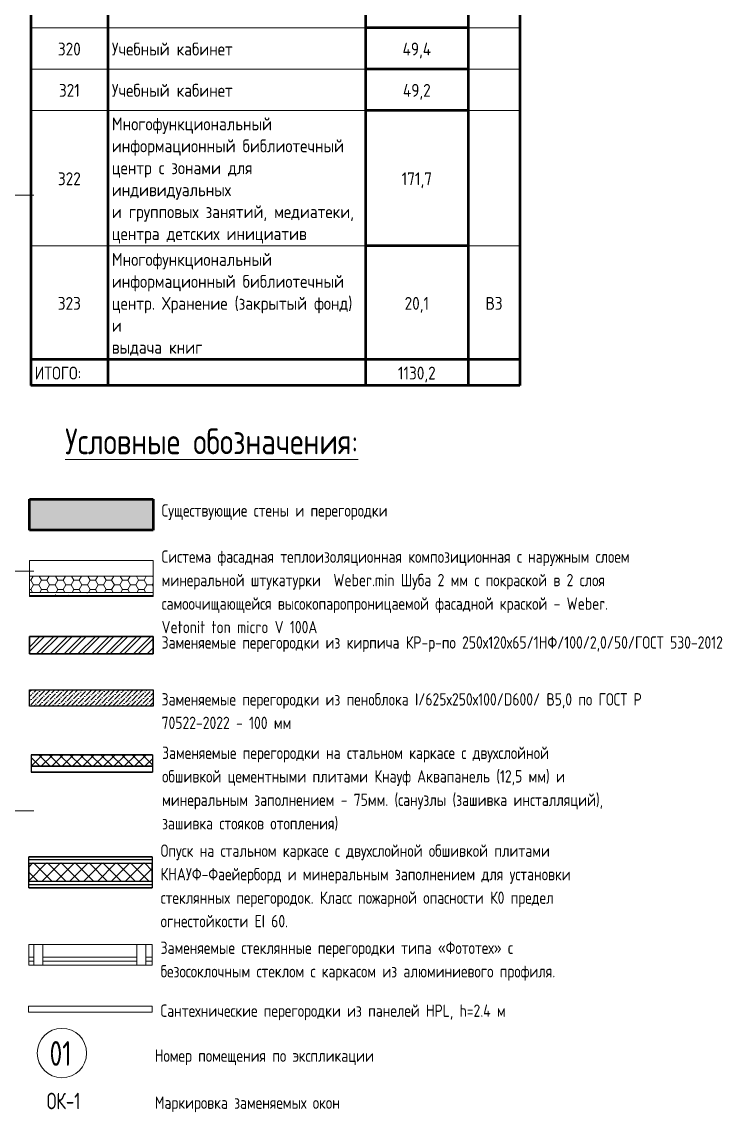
# Model space of a CAD drawing. Header units: millimetres. Extents: x -269164 to 430575, y -569542 to 36130.
# Drawn here: x 235090 to 248696, y -427867 to -406697 of the extents above; entities that cross this region are included whole.
import ezdxf

# ---------------------------------------------------------------- set-up
doc = ezdxf.new("R2010")
doc.units = ezdxf.units.MM
doc.linetypes.add('ADSK_Линия сетки', pattern=[25, 20, -2.5, 0, -2.5])
for name, color, linetype, lineweight in [('02_Перегородки1', 7, 'Continuous', 13), ('ADSK_Основная толстая', 7, 'Continuous', 50), ('ADSK_Основная тонкая', 7, 'Continuous', 9), ('Графика', 7, 'Continuous', 20), ('Оси', 7, 'Continuous', 9), ('Отделка СТЕН', 6, 'Continuous', 13), ('Перегородки', 5, 'Continuous', 25), ('Стены', 7, 'Continuous', 18), ('Текстовые примечания', 7, 'Continuous', 9), ('ТОНКАЯ', 152, 'Continuous', 15), ('Тонкие линии', 7, 'Continuous', 18)]:
    doc.layers.add(name, color=color, linetype=linetype, lineweight=lineweight)
doc.layers.add('Линии', color=7, linetype='Continuous', lineweight=9, true_color=0x00a600)
doc.layers.add('Перегородки пеноблок', color=7, linetype='Continuous')
doc.layers.add('Перегородки_ГКЛ', color=7, linetype='Continuous')
doc.styles.add('GOST Common_3', font='GOST_Common.ttf', dxfattribs={"width": 0.9, "height": 2.5})
doc.styles.add('ISOCPEUR_13', font='isocpeur.ttf', dxfattribs={"width": 0.8, "height": 60})
doc.styles.add('ISOCPEUR_14', font='isocpeur.ttf', dxfattribs={"width": 0.75, "height": 120})
doc.styles.add('ISOCPEUR_B', font='', dxfattribs={"width": 0.75, "height": 80})
doc.styles.get('ISOCPEUR_B').set_extended_font_data('ISOCPEUR', bold=True)

msp = doc.modelspace()

# ---------------------------------------------------------------- hatches: boundary and pattern name
at = {"layer": 'Отделка СТЕН', "true_color": 0x000000, "transparency": 33554687}
h = msp.add_hatch(dxfattribs=at)
h.set_pattern_fill('HONEY', color=18, scale=33)
h.set_pattern_definition([(0, (43892.36, -398393.05), (157.1625, 90.73781), [104.775, -209.55]), (120, (43892.36, -398393.05), (-157.1625, 90.73781), [104.775, -209.55]), (60, (43892.36, -398393.05), (3e-07, 181.475623), [-209.55, 104.775])])
h.paths.add_polyline_path([(236442.73, -417462.43), (235242.73, -417462.43), (235242.73, -417774.33), (236442.73, -417774.33)])
h.paths.add_polyline_path([(237642.73, -417462.43), (236442.73, -417462.43), (236442.73, -417774.33), (237642.73, -417774.33)])
h = msp.add_hatch(dxfattribs=at)
h.set_pattern_fill('FP_34', color=18, scale=4, style=0, pattern_type=2)
h.set_pattern_definition([(0, (242694.1, -436169.74), (455.168, 113.792), [18.776, -322.6, 18.776, -322.6, -1820.672]), (0, (242694.1, -436169.74), (455.168, 113.792), [-682.752, 18.776, -663.976, 18.776, -322.6, -796.544]), (0, (242694.1, -436169.74), (455.168, 113.792), [-1706.88, 18.776, -208.808, 18.776, -550.184]), (120, (242864.79, -436112.85), (-326.13076, 337.29105), [18.776, -322.6, 18.776, -322.6, -1820.672]), (120, (242864.79, -436112.85), (-326.13076, 337.29105), [-682.752, 18.776, -663.976, 18.776, -322.6, -796.544]), (120, (242864.79, -436112.85), (-326.13076, 337.29105), [-1706.88, 18.776, -208.808, 18.776, -550.184]), (240, (242921.69, -435885.26), (-129.03724, -451.08305), [18.776, -322.6, 18.776, -322.6, -1820.672]), (240, (242921.69, -435885.26), (-129.03724, -451.08305), [-682.752, 18.776, -663.976, 18.776, -322.6, -796.544]), (240, (242921.69, -435885.26), (-129.03724, -451.08305), [-1706.88, 18.776, -208.808, 18.776, -550.184])])
h.paths.add_polyline_path([(237642.73, -417837.29), (237642.73, -417774.33), (235242.73, -417774.33), (235242.73, -417837.29)], flags=0)
at = {"layer": 'Перегородки', "lineweight": 25, "true_color": 0x000000, "transparency": 33554687}
h = msp.add_hatch(dxfattribs=at)
h.set_pattern_fill('ANSI32', color=18, scale=20)
h.set_pattern_definition([(45, (-11695.7, -448355.88), (-134.70384, 134.70384), []), (45, (-11605.9, -448355.88), (-134.70384, 134.70384), [])])
h.paths.add_polyline_path([(237642.73, -418968.87), (237643.19, -418630.47), (235242.27, -418630.47), (235243.66, -418968.87)])
at = {"layer": 'Перегородки пеноблок', "lineweight": 9, "transparency": 33554687}
h = msp.add_hatch(dxfattribs=at)
h.set_pattern_fill('ANSI36', color=256, scale=20)
h.set_pattern_definition([(45, (74931.2, -449624.83), (33.67596, 123.478522), [158.75, -31.75, 0, -31.75])])
h.paths.add_polyline_path([(237642.73, -419666.05), (235242.73, -419666.05), (235242.73, -419986.05), (237642.73, -419986.05)])
at = {"layer": 'Перегородки_ГКЛ', "transparency": 33554687}
h = msp.add_hatch(dxfattribs=at)
h.set_pattern_fill('ANSI37', color=256, scale=44.849362, angle=-90)
h.set_pattern_definition([(315, (345710.87, 154478.14), (100.68969, 100.68969), []), (45, (345710.87, 154478.14), (-100.68969, 100.68969), [])])
h.paths.add_polyline_path([(237625.93, -420926.96), (235271.65, -420926.96), (235271.65, -421151.21), (237625.93, -421151.21)])
h = msp.add_hatch(dxfattribs=at)
h.set_pattern_fill('ANSI37', color=1, scale=60, angle=-90)
h.set_pattern_definition([(315, (-17663.01, -428678.96), (134.70384, 134.70384), []), (45, (-17663.01, -428678.96), (-134.70384, 134.70384), [])])
h.paths.add_polyline_path([(235223.99, -423389.9), (237623.98, -423389.9), (237623.98, -423028.74), (235223.99, -423028.74)])
at = {"layer": 'ТОНКАЯ', "true_color": 0x939598, "transparency": 33554687}
h = msp.add_hatch(color=252, dxfattribs=at)
h.dxf.hatch_style = 1
h.paths.add_polyline_path([(237642.73, -415967.71), (235242.73, -415967.71), (235242.73, -416567.71), (237642.73, -416567.71)])

# ---------------------------------------------------------------- linework, layer by layer
at = {"layer": '02_Перегородки1', "linetype": 'Continuous', "lineweight": 35, "flags": 128}
for points in [[(237625.93, -420926.96), (235271.65, -420926.96)], [(237625.93, -421263.33), (235271.64, -421263.33)], [(237625.93, -421151.21), (235271.65, -421151.21)]]:
    msp.add_lwpolyline(points, dxfattribs=at)
at = {"layer": 'ADSK_Основная толстая', "transparency": 33554687}
for p, q in [((235242.73, -415967.71), (237642.73, -415967.71)), ((235242.73, -416567.71), (235242.73, -415967.71)), ((237642.73, -415967.71), (237642.73, -416567.71)), ((237642.73, -416567.71), (235242.73, -416567.71))]:
    msp.add_line(p, q, dxfattribs=at)
at = {"layer": 'ADSK_Основная тонкая', "color": 0, "transparency": 33554687}
for p, q in [((235223.98, -424609.9), (237623.98, -424609.9)), ((235223.98, -425009.9), (235223.98, -424609.9)), ((235322.2, -424609.9), (235500.53, -424609.9)), ((235322.2, -425009.9), (235322.2, -424609.9)), ((235500.53, -424609.9), (235500.53, -425009.9)), ((237322.2, -424609.9), (237500.53, -424609.9)), ((237322.2, -425009.9), (237322.2, -424609.9)), ((237500.53, -424609.9), (237500.53, -425009.9)), ((237623.98, -424609.9), (237623.98, -425009.9)), ((235223.98, -424857.22), (235223.98, -424937.09)), ((235322.2, -424857.22), (235223.98, -424857.22)), ((235322.2, -424937.09), (235322.2, -424857.22)), ((235500.53, -424857.22), (235500.53, -424937.09)), ((237322.2, -424857.22), (235500.53, -424857.22)), ((237322.2, -424937.09), (237322.2, -424857.22)), ((237500.53, -424857.22), (237623.98, -424857.22)), ((237500.53, -424937.09), (237500.53, -424857.22)), ((237623.98, -424857.22), (237623.98, -424937.09)), ((235223.98, -424937.09), (235322.2, -424937.09)), ((237623.98, -425009.9), (235223.98, -425009.9)), ((235500.53, -425009.9), (235322.2, -425009.9)), ((235500.53, -424937.09), (237322.2, -424937.09)), ((237500.53, -425009.9), (237322.2, -425009.9)), ((237623.98, -424937.09), (237500.53, -424937.09))]:
    msp.add_line(p, q, dxfattribs=at)
at = {"layer": 'ADSK_Основная тонкая', "transparency": 33554687}
msp.add_circle((235869.09, -426719.74), 480, dxfattribs=at)
at = {"layer": 'Линии', "color": 18, "lineweight": 50, "true_color": 0x000000}
for p, q in [((235263.95, -406011.54), (235263.95, -406813.38)), ((236763.95, -406011.54), (236763.95, -406813.38)), ((241763.95, -406011.54), (241763.95, -406813.38)), ((243763.95, -406011.54), (243763.95, -406813.38)), ((244763.95, -406011.54), (244763.95, -406813.38)), ((235263.95, -406813.38), (235263.95, -407615.22)), ((236763.95, -406813.38), (236763.95, -407615.22)), ((243763.95, -406813.38), (241763.95, -406813.38)), ((241763.95, -406813.38), (241763.95, -407615.22)), ((243763.95, -406813.38), (243763.95, -407615.22)), ((244763.95, -406813.38), (244763.95, -407615.22)), ((235263.95, -407615.22), (235263.95, -408417.07)), ((236763.95, -407615.22), (236763.95, -408417.07)), ((243763.95, -407615.22), (241763.95, -407615.22)), ((241763.95, -407615.22), (241763.95, -408417.07)), ((243763.95, -407615.22), (243763.95, -408417.07)), ((244763.95, -407615.22), (244763.95, -408417.07)), ((235263.95, -408417.07), (235263.95, -411048.97)), ((236763.95, -408417.07), (236763.95, -411048.97)), ((243763.95, -408417.07), (241763.95, -408417.07)), ((241763.95, -408417.07), (241763.95, -411048.97)), ((243763.95, -408417.07), (243763.95, -411048.97)), ((244763.95, -408417.07), (244763.95, -411048.97)), ((235263.95, -411048.97), (235263.95, -413254.72)), ((236763.95, -411048.97), (236763.95, -413254.72)), ((243763.95, -411048.97), (241763.95, -411048.97)), ((241763.95, -411048.97), (241763.95, -413254.72)), ((243763.95, -411048.97), (243763.95, -413254.72)), ((244763.95, -411048.97), (244763.95, -413254.72)), ((236763.95, -413254.72), (235263.95, -413254.72)), ((235263.95, -413254.72), (235263.95, -413755.87)), ((241763.95, -413254.72), (236763.95, -413254.72)), ((236763.95, -413254.72), (236763.95, -413755.87)), ((243763.95, -413254.72), (241763.95, -413254.72)), ((241763.95, -413254.72), (241763.95, -413755.87)), ((244763.95, -413254.72), (243763.95, -413254.72)), ((243763.95, -413254.72), (243763.95, -413755.87)), ((244763.95, -413254.72), (244763.95, -413755.87)), ((244764.79, -413254.72), (244764.79, -413755.87)), ((236763.95, -413755.87), (235263.95, -413755.87)), ((241763.95, -413755.87), (236763.95, -413755.87)), ((243763.95, -413755.87), (241763.95, -413755.87)), ((244763.95, -413755.87), (243763.95, -413755.87)), ((244764.79, -413755.87), (244763.95, -413755.87))]:
    msp.add_line(p, q, dxfattribs=at)
at = {"layer": 'Линии', "color": 18, "lineweight": 20, "true_color": 0x000000}
for p, q in [((236763.95, -406813.38), (235263.95, -406813.38)), ((241763.95, -406813.38), (236763.95, -406813.38)), ((244763.95, -406813.38), (243763.95, -406813.38)), ((236763.95, -407615.22), (235263.95, -407615.22)), ((241763.95, -407615.22), (236763.95, -407615.22)), ((244763.95, -407615.22), (243763.95, -407615.22)), ((236763.95, -408417.07), (235263.95, -408417.07)), ((241763.95, -408417.07), (236763.95, -408417.07)), ((244763.95, -408417.07), (243763.95, -408417.07)), ((236763.95, -411048.97), (235263.95, -411048.97)), ((241763.95, -411048.97), (236763.95, -411048.97)), ((244763.95, -411048.97), (243763.95, -411048.97))]:
    msp.add_line(p, q, dxfattribs=at)
at = {"layer": 'Оси', "linetype": 'ADSK_Линия сетки', "ltscale": 100}
for p, q in [((167096.68, -410065.13), (235324.62, -410065.13)), ((167096.68, -417365.13), (235324.62, -417365.13)), ((167096.68, -422015.13), (235324.62, -422015.13))]:
    msp.add_line(p, q, dxfattribs=at)
at = {"layer": 'Отделка СТЕН', "color": 18, "true_color": 0x000000, "transparency": 33554687}
for p, q in [((235242.73, -417156.68), (237642.73, -417156.68)), ((235242.73, -417857.29), (235242.73, -417156.68)), ((237642.73, -417156.68), (237642.73, -417857.29)), ((237642.73, -417462.43), (235242.73, -417462.43)), ((235242.73, -417462.43), (235242.73, -417502.43)), ((237642.73, -417462.43), (235242.73, -417462.43)), ((237642.73, -417502.43), (237642.73, -417462.43)), ((235242.73, -417502.43), (235242.73, -417774.33)), ((237642.73, -417774.33), (237642.73, -417502.43)), ((237642.73, -417774.33), (235242.73, -417774.33)), ((235242.73, -417774.33), (235242.73, -417837.29)), ((235242.73, -417837.29), (237642.73, -417837.29)), ((237642.73, -417837.29), (235242.73, -417837.29)), ((237642.73, -417857.29), (235242.73, -417857.29)), ((237642.73, -417837.29), (237642.73, -417774.33))]:
    msp.add_line(p, q, dxfattribs=at)
at = {"layer": 'Перегородки', "color": 18, "linetype": 'Continuous', "lineweight": 25, "true_color": 0x000000, "transparency": 33554687}
for p, q in [((235242.73, -418968.87), (235242.73, -418630.47)), ((235242.73, -418630.47), (237642.73, -418630.47)), ((237642.73, -418630.47), (237642.73, -418968.87)), ((237642.73, -418968.87), (235242.73, -418968.87))]:
    msp.add_line(p, q, dxfattribs=at)
at = {"layer": 'Перегородки пеноблок', "linetype": 'Continuous', "transparency": 33554687}
for p, q in [((235242.73, -419666.05), (237642.73, -419666.05)), ((235242.73, -419986.05), (235242.73, -419666.05)), ((237642.73, -419666.05), (237642.73, -419986.05)), ((237642.73, -419986.05), (235242.73, -419986.05)), ((235271.64, -420926.96), (235271.64, -421263.33)), ((237625.93, -420926.96), (237625.93, -421263.33))]:
    msp.add_line(p, q, dxfattribs=at)
at = {"layer": 'Перегородки_ГКЛ', "transparency": 33554687}
for p, q in [((237623.98, -422909.9), (235223.98, -422909.9)), ((235223.98, -422909.9), (237623.98, -422909.9)), ((235223.98, -423509.9), (235223.98, -422909.9)), ((237623.98, -422909.9), (235223.98, -422909.9)), ((237623.98, -422969.9), (235223.98, -422969.9)), ((237623.98, -422909.9), (237623.98, -423509.9)), ((235223.98, -423029.9), (235223.98, -423389.9)), ((235223.98, -423029.9), (237623.98, -423029.9)), ((237623.98, -423389.9), (237623.98, -423029.9)), ((237623.98, -423389.9), (235223.98, -423389.9)), ((237623.98, -423449.9), (235223.98, -423449.9)), ((235223.98, -423509.9), (237623.98, -423509.9)), ((237623.98, -423509.9), (235223.98, -423509.9))]:
    msp.add_line(p, q, dxfattribs=at)
at = {"layer": 'Стены', "color": 0, "transparency": 33554687}
for p, q in [((235222.04, -425806.43), (237622.04, -425806.43)), ((235222.04, -425806.43), (235222.04, -425926.24)), ((237622.04, -425806.43), (235222.04, -425806.43)), ((235222.04, -425926.24), (237622.04, -425926.24)), ((237622.04, -425926.24), (237622.04, -425806.43))]:
    msp.add_line(p, q, dxfattribs=at)
at = {"layer": 'Тонкие линии', "color": 18, "lineweight": 25, "true_color": 0x000000, "transparency": 33554687}
for p, q in [((235242.73, -418630.47), (235242.73, -418968.87)), ((237642.73, -418630.47), (235242.73, -418630.47)), ((237642.73, -418968.87), (237642.73, -418630.47)), ((235242.73, -418968.87), (237642.73, -418968.87))]:
    msp.add_line(p, q, dxfattribs=at)
at = {"layer": 'Тонкие линии', "color": 74, "true_color": 0x439605, "transparency": 33554687}
for p, q in [((237642.73, -419666.05), (235242.73, -419666.05)), ((235242.73, -419666.05), (235242.73, -419986.05)), ((237642.73, -419986.05), (237642.73, -419666.05)), ((235242.73, -419986.05), (237642.73, -419986.05)), ((235271.64, -421263.33), (235271.64, -420926.96)), ((237625.93, -421263.33), (237625.93, -420926.96))]:
    msp.add_line(p, q, dxfattribs=at)
at = {"layer": 'Тонкие линии', "color": 15, "true_color": 0xa23f2d, "transparency": 33554687}
for p, q in [((235223.98, -422909.9), (235223.98, -423029.9)), ((237623.98, -423029.9), (237623.98, -422909.9)), ((235223.98, -423389.9), (235223.98, -423509.9)), ((237623.98, -423509.9), (237623.98, -423389.9))]:
    msp.add_line(p, q, dxfattribs=at)

# ---------------------------------------------------------------- texts
at = {"layer": 'Графика', "color": 18, "true_color": 0x000000, "char_height": 250, "line_spacing_factor": 1.022761, "style": 'GOST Common_3'}
for s, insert, width, attachment_point in [('320', (236013.95, -407100.67), 561.1759, 2), ('Учебный кабинет', (236838.95, -407100.67), 2848.1188, 1), ('49,4', (242763.95, -407100.67), 709.0126, 2), ('321', (236013.95, -407902.51), 509.8857, 2), ('Учебный кабинет', (236838.95, -407902.51), 2848.1188, 1), ('49,2', (242763.95, -407902.51), 681.8589, 2), ('Многофункциональный\\Pинформационный библиотечный\\Pцентр с зонами для\\Pиндивидуальных\\Pи групповых занятий, медиатеки,\\Pцентра детских инициатив', (236838.95, -408554.01), 5536.3326, 1), ('322', (236013.95, -409619.38), 561.1759, 2), ('171,7', (242763.95, -409619.38), 739.1834, 2), ('Многофункциональный\\Pинформационный библиотечный\\Pцентр. Хранение (закрытый фонд)\\Pи\\Pвыдача книг', (236838.95, -411185.91), 5596.6741, 1), ('323', (236013.95, -412038.21), 561.1759, 2), ('20,1', (242763.95, -412038.21), 603.415, 2), ('В3', (244263.95, -412038.21), 401.271, 2), ('ИТОГО:', (235338.95, -413391.66), 1125.369, 1), ('1130,2', (242763.95, -413391.66), 926.242, 2)]:
    msp.add_mtext(s, dxfattribs=dict(at, insert=insert, width=width, attachment_point=attachment_point))
at = {"layer": 'Текстовые примечания', "transparency": 33554687, "attachment_point": 1, "line_spacing_factor": 1.139951}
for s, insert, char_height, width, style in [('\\pxt3.38667,6.77333,10.16,13.54667,16.93333,20.32,23.70667,27.09333,30.48,33.86667,37.25333,40.64,44.02667,47.41333,50.8,54.18667,57.57333,60.96,64.34667,67.73333,71.12,74.50667,77.89333,81.28,84.66667,88.05333,91.44,94.82667,98.21333,101.6,104.98667,108.37333;{\\LУсловные обозначения:}', (235932.39, -414592.62), 500, 7325.5654, 'ISOCPEUR_13'), ('\\pxt3.38667,6.77333,10.16,13.54667,16.93333,20.32,23.70667,27.09333,30.48,33.86667,37.25333,40.64,44.02667,47.41333,50.8,54.18667,57.57333,60.96,64.34667,67.73333,71.12,74.50667,77.89333,81.28,84.66667,88.05333,91.44,94.82667,98.21333,101.6,104.98667,108.37333;{Существующие стены и перегородки}', (237805.91, -416064.08), 240, 7325.5654, 'ISOCPEUR_13'), ('\\pxt3.38667,6.77333,10.16,13.54667,16.93333,20.32,23.70667,27.09333,30.48,33.86667,37.25333,40.64,44.02667,47.41333,50.8,54.18667,57.57333,60.96,64.34667,67.73333,71.12,74.50667,77.89333,81.28,84.66667,88.05333,91.44,94.82667,98.21333,101.6,104.98667,108.37333;Система фасадная теплоизоляционная композиционная с наружным слоем \\Pминеральной штукатурки  Weber.min Шуба 2 мм с покраской в 2 слоя самоочищающейся высокопаропроницаемой фасадной краской - Weber.\\PVetonit ton micro V 100А', (237805.91, -416960.04), 240, 10752.64, 'ISOCPEUR_13'), ('\\pxt3.38667,6.77333,10.16,13.54667,16.93333,20.32,23.70667,27.09333,30.48,33.86667,37.25333,40.64,44.02667,47.41333,50.8,54.18667,57.57333,60.96,64.34667,67.73333,71.12,74.50667,77.89333,81.28,84.66667,88.05333,91.44,94.82667,98.21333,101.6,104.98667,108.37333;{Заменяемые перегородки из кирпича КР-р-по 250х120х65/1НФ/100/2,0/50/ГОСТ 530-2012}', (237805.91, -418627.54), 240, 10689.5168, 'ISOCPEUR_13'), ('\\pxt3.38667,6.77333,10.16,13.54667,16.93333,20.32,23.70667,27.09333,30.48,33.86667,37.25333,40.64,44.02667,47.41333,50.8,54.18667,57.57333,60.96,64.34667,67.73333,71.12,74.50667,77.89333,81.28,84.66667,88.05333,91.44,94.82667,98.21333,101.6,104.98667,108.37333;Заменяемые перегородки из пеноблока I/625х250х100/D600/ В5,0 по ГОСТ Р 70522-2022 - 100 мм', (237805.91, -419731.53), 240, 9338.88, 'ISOCPEUR_13'), ('\\pxt3.38667,6.77333,10.16,13.54667,16.93333,20.32,23.70667,27.09333,30.48,33.86667,37.25333,40.64,44.02667,47.41333,50.8,54.18667,57.57333,60.96,64.34667,67.73333,71.12,74.50667,77.89333,81.28,84.66667,88.05333,91.44,94.82667,98.21333,101.6,104.98667,108.37333;Заменяемые перегородки на стальном каркасе с двухслойной \\Pобшивкой цементными плитами Кнауф Аквапанель (12,5 мм) и \\Pминеральным заполнением - 75мм. (санузлы (зашивка инсталляций), \\Pзашивка стояков отопления)', (237815.72, -420770.18), 240, 11015.04, 'ISOCPEUR_13'), ('\\pxt3.38667,6.77333,10.16,13.54667,16.93333,20.32,23.70667,27.09333,30.48,33.86667,37.25333,40.64,44.02667,47.41333,50.8,54.18667,57.57333,60.96,64.34667,67.73333,71.12,74.50667,77.89333,81.28,84.66667,88.05333,91.44,94.82667,98.21333,101.6,104.98667,108.37333;Опуск на стальном каркасе с двухслойной обшивкой плитами \\PКНАУФ-Фаейерборд и минеральным заполнением для установки \\Pстеклянных перегородок. Класс пожарной опасности К0 предел \\Pогнестойкости EI 60.', (237787.16, -422669.81), 240, 11015.04, 'ISOCPEUR_13'), ('\\pxt3.38667,6.77333,10.16,13.54667,16.93333,20.32,23.70667,27.09333,30.48,33.86667,37.25333,40.64,44.02667,47.41333,50.8,54.18667,57.57333,60.96,64.34667,67.73333,71.12,74.50667,77.89333,81.28,84.66667,88.05333,91.44,94.82667,98.21333,101.6,104.98667,108.37333;{Заменяемые стеклянные перегородки типа «Фототех» с безосоклочным стеклом с каркасом из алюминиевого профиля.}', (237787.16, -424555.38), 240, 8623.36, 'ISOCPEUR_13'), ('\\pxt3.38667,6.77333,10.16,13.54667,16.93333,20.32,23.70667,27.09333,30.48,33.86667,37.25333,40.64,44.02667,47.41333,50.8,54.18667,57.57333,60.96,64.34667,67.73333,71.12,74.50667,77.89333,81.28,84.66667,88.05333,91.44,94.82667,98.21333,101.6,104.98667,108.37333;{Сантехнические перегородки из панелей HPL, h=2.4 м }', (237785.21, -425776.17), 240, 10634.24, 'ISOCPEUR_13'), ('\\pxt1.125,2.25,3.375,4.5,5.625,6.75,7.875,9,10.125,11.25,12.375,13.5,14.625,15.75,16.875,18,19.125,20.25,21.375,22.5,23.625,24.75,25.875,27,28.125,29.25,30.375,31.5,32.625,33.75,34.875,36;{01}', (235628.67, -426486.89), 480, 441.168, 'ISOCPEUR_14'), ('\\pxt3.38667,6.77333,10.16,13.54667,16.93333,20.32,23.70667,27.09333,30.48,33.86667,37.25333,40.64,44.02667,47.41333,50.8,54.18667,57.57333,60.96,64.34667,67.73333,71.12,74.50667,77.89333,81.28,84.66667,88.05333,91.44,94.82667,98.21333,101.6,104.98667,108.37333;{Номер помещения по экспликации}', (237672.45, -426649.03), 240, 9884.8, 'ISOCPEUR_13'), ('\\pxt1.6875,3.375,5.0625,6.75,8.4375,10.125,11.8125,13.5,15.1875,16.875,18.5625,20.25,21.9375,23.625,25.3125,27,28.6875,30.375,32.0625,33.75,35.4375,37.125,38.8125,40.5,42.1875,43.875,45.5625,47.25,48.9375,50.625,52.3125,54;{ОК-1}', (235574.32, -427490.01), 320, 693.264, 'ISOCPEUR_B'), ('\\pxt3.38667,6.77333,10.16,13.54667,16.93333,20.32,23.70667,27.09333,30.48,33.86667,37.25333,40.64,44.02667,47.41333,50.8,54.18667,57.57333,60.96,64.34667,67.73333,71.12,74.50667,77.89333,81.28,84.66667,88.05333,91.44,94.82667,98.21333,101.6,104.98667,108.37333;{Маркировка заменяемых окон}', (237672.45, -427561.84), 240, 9884.8, 'ISOCPEUR_13')]:
    msp.add_mtext(s, dxfattribs=dict(at, insert=insert, char_height=char_height, width=width, style=style))

doc.saveas('drawing.dxf')
